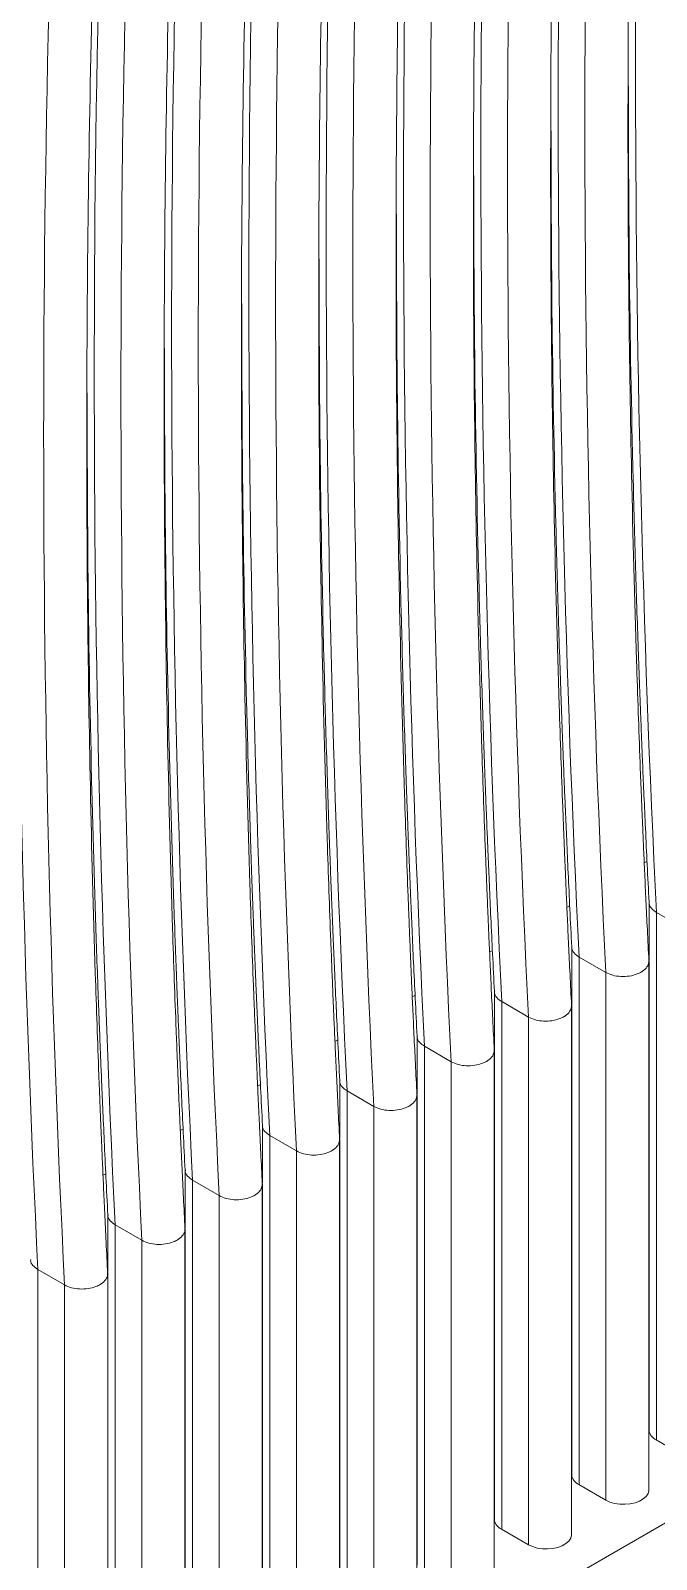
# Model space of a CAD drawing. Header units: millimetres. Extents: x 1601 to 1945, y 1403 to 1645.
# Drawn here: x 1848.94 to 1865.64, y 1533.02 to 1573.79 of the extents above; entities that cross this region are included whole.
import ezdxf

# ---------------------------------------------------------------- set-up
doc = ezdxf.new("R2010")
doc.units = ezdxf.units.MM

msp = doc.modelspace()

# ---------------------------------------------------------------- linework, layer by layer
at = {"lineweight": 20}
for p, q in [((1865.438, 1550.558), (1865.438, 1549.007)), ((1866.347, 1549.868), (1865.635, 1550.279)), ((1865.635, 1550.279), (1865.635, 1536.208)), ((1863.376, 1549.368), (1863.376, 1547.816)), ((1864.285, 1548.677), (1863.573, 1549.088)), ((1863.573, 1549.088), (1863.573, 1535.017)), ((1865.434, 1534.881), (1865.434, 1548.978)), ((1865.438, 1548.985), (1865.438, 1536.44)), ((1864.285, 1548.677), (1864.285, 1534.607)), ((1861.313, 1548.177), (1861.313, 1534.059)), ((1862.222, 1547.486), (1861.511, 1547.897)), ((1861.511, 1547.897), (1861.511, 1533.827)), ((1863.372, 1533.691), (1863.372, 1547.788)), ((1863.376, 1547.794), (1863.376, 1535.249)), ((1862.222, 1547.486), (1862.222, 1533.416)), ((1888.385, 1546.994), (1827.076, 1511.601)), ((1859.251, 1546.986), (1859.251, 1545.435)), ((1860.16, 1546.296), (1859.448, 1546.707)), ((1859.448, 1546.707), (1859.448, 1532.636)), ((1861.31, 1532.5), (1861.31, 1546.597)), ((1860.16, 1546.296), (1860.16, 1532.225)), ((1857.189, 1545.796), (1857.189, 1544.244)), ((1858.098, 1545.105), (1857.386, 1545.516)), ((1857.386, 1545.516), (1857.386, 1531.446)), ((1859.247, 1531.31), (1859.247, 1545.407)), ((1859.251, 1545.413), (1859.251, 1532.868)), ((1858.098, 1545.105), (1858.098, 1531.035)), ((1855.126, 1544.605), (1855.126, 1543.054)), ((1856.035, 1543.915), (1855.323, 1544.326)), ((1855.323, 1544.326), (1855.323, 1530.255)), ((1856.035, 1543.915), (1856.035, 1529.844)), ((1857.185, 1530.119), (1857.185, 1544.216)), ((1857.189, 1544.222), (1857.189, 1531.677)), ((1853.064, 1543.415), (1853.064, 1541.863)), ((1853.973, 1542.724), (1853.261, 1543.135)), ((1853.261, 1543.135), (1853.261, 1529.065)), ((1853.973, 1542.724), (1853.973, 1528.654)), ((1855.122, 1528.928), (1855.122, 1543.025)), ((1855.126, 1543.032), (1855.126, 1530.487)), ((1851.001, 1542.224), (1851.001, 1540.672)), ((1851.91, 1541.533), (1851.199, 1541.944)), ((1851.199, 1541.944), (1851.199, 1527.874)), ((1851.91, 1541.533), (1851.91, 1527.463)), ((1853.06, 1527.738), (1853.06, 1541.835)), ((1853.064, 1541.841), (1853.064, 1529.296)), ((1849.848, 1540.343), (1849.136, 1540.754)), ((1849.136, 1540.754), (1849.136, 1526.683)), ((1850.998, 1526.547), (1850.998, 1540.644)), ((1851.001, 1540.65), (1851.001, 1528.106)), ((1849.848, 1540.343), (1849.848, 1526.272)), ((1866.347, 1535.797), (1865.631, 1536.211)), ((1864.285, 1534.607), (1863.568, 1535.02)), ((1862.222, 1533.416), (1861.506, 1533.83))]:
    msp.add_line(p, q, dxfattribs=at)
at = {"lineweight": 20, "flags": 128}
for points in [[(1865.434, 1536.505), (1865.434, 1536.506), (1865.438, 1536.532)], [(1863.372, 1535.314), (1863.372, 1535.315), (1863.376, 1535.341)], [(1865.434, 1534.881), (1865.433, 1534.861), (1865.411, 1534.781), (1865.361, 1534.705), (1865.284, 1534.637), (1865.185, 1534.579), (1865.067, 1534.535), (1864.935, 1534.506), (1864.796, 1534.493), (1864.656, 1534.498), (1864.52, 1534.519), (1864.394, 1534.555), (1864.285, 1534.607)], [(1861.31, 1534.124), (1861.31, 1534.125), (1861.313, 1534.15)], [(1863.372, 1533.691), (1863.371, 1533.67), (1863.349, 1533.59), (1863.299, 1533.514), (1863.222, 1533.446), (1863.122, 1533.389), (1863.004, 1533.344), (1862.873, 1533.315), (1862.734, 1533.303), (1862.593, 1533.307), (1862.457, 1533.328), (1862.332, 1533.365), (1862.222, 1533.416)]]:
    msp.add_lwpolyline(points, dxfattribs=at)
at = {"lineweight": 20}
for centre, radius, start, end in [((2326.089, 1572.952), 461.012, 177.18089, 182.81911), ((2324.027, 1571.762), 461.011, 177.18089, 182.81911), ((2324.738, 1571.351), 461.011, 177.18089, 182.81911), ((2321.964, 1570.571), 461.012, 177.18089, 182.81911), ((2322.676, 1570.16), 461.012, 177.18089, 182.81911), ((2319.902, 1569.381), 461.012, 177.18089, 182.81911), ((2320.614, 1568.97), 461.012, 177.18089, 182.81911), ((2317.839, 1568.19), 461.012, 177.18089, 182.81911), ((2318.551, 1567.779), 461.012, 177.18089, 182.81911), ((2315.777, 1566.999), 461.012, 177.18089, 182.81911), ((2316.489, 1566.589), 461.012, 177.18089, 182.81911), ((2313.715, 1565.809), 461.011, 177.18089, 182.81911), ((2314.426, 1565.398), 461.011, 177.18089, 182.81911), ((2311.652, 1564.618), 461.012, 177.18089, 182.81911), ((2312.364, 1564.207), 461.012, 177.18089, 182.81911), ((2309.59, 1563.428), 461.012, 177.18089, 182.81911), ((2310.302, 1563.017), 461.012, 177.18089, 182.81911), ((1865.772, 1536.523), 0.342, 189.4189, 245.6093), ((1863.71, 1535.332), 0.342, 189.4184, 245.6097), ((1861.647, 1534.141), 0.342, 189.4185, 245.6097)]:
    msp.add_arc(centre, radius, start, end, dxfattribs=at)
for points, knots in [([(1865.435, 1548.979), (1865.421, 1549.259), (1865.394, 1549.797), (1865.356, 1550.574), (1865.324, 1551.288), (1865.295, 1551.938), (1865.269, 1552.522), (1865.248, 1553.041), (1865.229, 1553.494), (1865.213, 1553.898), (1865.186, 1554.596), (1865.149, 1555.623), (1865.063, 1558.182), (1864.968, 1561.788), (1864.895, 1566.444), (1864.867, 1571.356), (1864.896, 1576.713), (1864.973, 1581.012), (1865.043, 1583.811), (1865.079, 1585.076), (1865.116, 1586.291), (1865.145, 1587.192), (1865.167, 1587.816), (1865.181, 1588.214), (1865.198, 1588.673), (1865.217, 1589.194), (1865.239, 1589.776), (1865.266, 1590.465), (1865.299, 1591.268), (1865.339, 1592.194), (1865.384, 1593.207), (1865.417, 1593.912), (1865.435, 1594.278)], [0, 0, 0, 0, 0.019089, 0.036725, 0.052912, 0.067651, 0.080942, 0.092587, 0.102836, 0.111693, 0.119971, 0.150126, 0.181161, 0.292809, 0.392496, 0.492182, 0.619056, 0.745931, 0.773844, 0.801727, 0.828311, 0.852927, 0.860232, 0.868831, 0.878757, 0.890012, 0.902595, 0.916506, 0.934607, 0.954555, 0.976351, 1, 1, 1, 1]), ([(1863.372, 1547.789), (1863.358, 1548.068), (1863.331, 1548.607), (1863.294, 1549.383), (1863.261, 1550.097), (1863.232, 1550.747), (1863.207, 1551.332), (1863.185, 1551.85), (1863.167, 1552.303), (1863.151, 1552.707), (1863.124, 1553.406), (1863.086, 1554.432), (1863, 1556.992), (1862.905, 1560.597), (1862.832, 1565.253), (1862.804, 1570.166), (1862.834, 1575.522), (1862.91, 1579.821), (1862.981, 1582.621), (1863.016, 1583.885), (1863.053, 1585.101), (1863.083, 1586.001), (1863.105, 1586.625), (1863.119, 1587.023), (1863.135, 1587.482), (1863.154, 1588.003), (1863.177, 1588.586), (1863.204, 1589.274), (1863.237, 1590.077), (1863.276, 1591.003), (1863.322, 1592.016), (1863.355, 1592.721), (1863.372, 1593.088)], [0, 0, 0, 0, 0.019089, 0.036725, 0.052912, 0.067651, 0.080942, 0.092587, 0.102836, 0.111693, 0.119971, 0.150126, 0.181161, 0.292809, 0.392496, 0.492182, 0.619056, 0.745931, 0.773844, 0.801727, 0.828311, 0.852927, 0.860232, 0.868831, 0.878757, 0.890012, 0.902595, 0.916506, 0.934607, 0.954555, 0.976351, 1, 1, 1, 1]), ([(1861.31, 1546.598), (1861.296, 1546.878), (1861.269, 1547.416), (1861.232, 1548.193), (1861.199, 1548.906), (1861.17, 1549.557), (1861.145, 1550.141), (1861.123, 1550.659), (1861.105, 1551.113), (1861.089, 1551.517), (1861.062, 1552.215), (1861.024, 1553.242), (1860.938, 1555.801), (1860.843, 1559.406), (1860.77, 1564.062), (1860.742, 1568.975), (1860.771, 1574.332), (1860.848, 1578.631), (1860.919, 1581.43), (1860.954, 1582.694), (1860.991, 1583.91), (1861.021, 1584.81), (1861.042, 1585.434), (1861.056, 1585.832), (1861.073, 1586.292), (1861.092, 1586.812), (1861.114, 1587.395), (1861.142, 1588.084), (1861.174, 1588.887), (1861.214, 1589.813), (1861.259, 1590.826), (1861.293, 1591.53), (1861.31, 1591.897)], [0, 0, 0, 0, 0.019089, 0.036725, 0.052912, 0.067651, 0.080942, 0.092587, 0.102836, 0.111693, 0.119971, 0.150126, 0.181161, 0.292809, 0.392496, 0.492182, 0.619056, 0.745931, 0.773844, 0.801727, 0.828311, 0.852927, 0.860232, 0.868831, 0.878757, 0.890012, 0.902595, 0.916506, 0.934607, 0.954555, 0.976351, 1, 1, 1, 1]), ([(1859.247, 1545.407), (1859.233, 1545.687), (1859.206, 1546.225), (1859.169, 1547.002), (1859.136, 1547.716), (1859.107, 1548.366), (1859.082, 1548.95), (1859.061, 1549.469), (1859.042, 1549.922), (1859.026, 1550.326), (1858.999, 1551.024), (1858.961, 1552.051), (1858.875, 1554.611), (1858.781, 1558.216), (1858.708, 1562.872), (1858.68, 1567.784), (1858.709, 1573.141), (1858.786, 1577.44), (1858.856, 1580.239), (1858.892, 1581.504), (1858.929, 1582.719), (1858.958, 1583.62), (1858.98, 1584.244), (1858.994, 1584.642), (1859.01, 1585.101), (1859.03, 1585.622), (1859.052, 1586.204), (1859.079, 1586.893), (1859.112, 1587.696), (1859.152, 1588.622), (1859.197, 1589.635), (1859.23, 1590.34), (1859.248, 1590.707)], [0, 0, 0, 0, 0.019089, 0.036725, 0.052912, 0.067651, 0.080942, 0.092587, 0.102836, 0.111693, 0.119971, 0.150126, 0.181161, 0.292809, 0.392496, 0.492182, 0.619056, 0.745931, 0.773844, 0.801727, 0.828311, 0.852927, 0.860232, 0.868831, 0.878757, 0.890012, 0.902595, 0.916506, 0.934607, 0.954555, 0.976351, 1, 1, 1, 1]), ([(1857.185, 1544.217), (1857.171, 1544.497), (1857.144, 1545.035), (1857.107, 1545.812), (1857.074, 1546.525), (1857.045, 1547.176), (1857.02, 1547.76), (1856.998, 1548.278), (1856.98, 1548.732), (1856.964, 1549.136), (1856.937, 1549.834), (1856.899, 1550.861), (1856.813, 1553.42), (1856.718, 1557.025), (1856.645, 1561.681), (1856.617, 1566.594), (1856.647, 1571.951), (1856.723, 1576.249), (1856.794, 1579.049), (1856.829, 1580.313), (1856.866, 1581.529), (1856.896, 1582.429), (1856.917, 1583.053), (1856.931, 1583.451), (1856.948, 1583.91), (1856.967, 1584.431), (1856.99, 1585.014), (1857.017, 1585.703), (1857.05, 1586.506), (1857.089, 1587.432), (1857.134, 1588.444), (1857.168, 1589.149), (1857.185, 1589.516)], [0, 0, 0, 0, 0.0190887, 0.0367255, 0.0529123, 0.0676507, 0.0809416, 0.0925866, 0.1028362, 0.1116929, 0.119971, 0.1501265, 0.1811614, 0.2928095, 0.3924956, 0.4921822, 0.6190563, 0.7459313, 0.7738443, 0.8017271, 0.8283114, 0.8529273, 0.8602324, 0.8688306, 0.8787574, 0.8900124, 0.9025953, 0.9165064, 0.9346073, 0.954555, 0.9763515, 1, 1, 1, 1]), ([(1855.123, 1543.026), (1855.109, 1543.306), (1855.082, 1543.844), (1855.044, 1544.621), (1855.012, 1545.335), (1854.983, 1545.985), (1854.957, 1546.569), (1854.936, 1547.088), (1854.917, 1547.541), (1854.901, 1547.945), (1854.874, 1548.643), (1854.837, 1549.67), (1854.751, 1552.229), (1854.656, 1555.835), (1854.583, 1560.491), (1854.555, 1565.403), (1854.584, 1570.76), (1854.661, 1575.059), (1854.731, 1577.858), (1854.767, 1579.123), (1854.804, 1580.338), (1854.833, 1581.239), (1854.855, 1581.863), (1854.869, 1582.261), (1854.886, 1582.72), (1854.905, 1583.241), (1854.927, 1583.823), (1854.954, 1584.512), (1854.987, 1585.315), (1855.027, 1586.241), (1855.072, 1587.254), (1855.105, 1587.959), (1855.123, 1588.325)], [0, 0, 0, 0, 0.019089, 0.036725, 0.052912, 0.067651, 0.080942, 0.092587, 0.102836, 0.111693, 0.119971, 0.150126, 0.181161, 0.292809, 0.392496, 0.492182, 0.619056, 0.745931, 0.773844, 0.801727, 0.828311, 0.852927, 0.860232, 0.868831, 0.878757, 0.890012, 0.902595, 0.916506, 0.934607, 0.954555, 0.976351, 1, 1, 1, 1]), ([(1853.06, 1541.836), (1853.046, 1542.115), (1853.019, 1542.654), (1852.982, 1543.43), (1852.949, 1544.144), (1852.92, 1544.794), (1852.895, 1545.379), (1852.873, 1545.897), (1852.855, 1546.35), (1852.839, 1546.754), (1852.812, 1547.453), (1852.774, 1548.479), (1852.688, 1551.039), (1852.593, 1554.644), (1852.521, 1559.3), (1852.493, 1564.213), (1852.522, 1569.569), (1852.598, 1573.868), (1852.669, 1576.668), (1852.704, 1577.932), (1852.741, 1579.148), (1852.771, 1580.048), (1852.793, 1580.672), (1852.807, 1581.07), (1852.823, 1581.529), (1852.843, 1582.05), (1852.865, 1582.633), (1852.892, 1583.321), (1852.925, 1584.125), (1852.965, 1585.05), (1853.01, 1586.063), (1853.043, 1586.768), (1853.06, 1587.135)], [0, 0, 0, 0, 0.019089, 0.036725, 0.052912, 0.067651, 0.080942, 0.092587, 0.102836, 0.111693, 0.119971, 0.150126, 0.181161, 0.292809, 0.392496, 0.492182, 0.619056, 0.745931, 0.773844, 0.801727, 0.828311, 0.852927, 0.860232, 0.868831, 0.878757, 0.890012, 0.902595, 0.916506, 0.934607, 0.954555, 0.976351, 1, 1, 1, 1]), ([(1850.998, 1540.645), (1850.984, 1540.925), (1850.957, 1541.463), (1850.92, 1542.24), (1850.887, 1542.953), (1850.858, 1543.604), (1850.833, 1544.188), (1850.811, 1544.706), (1850.793, 1545.16), (1850.777, 1545.564), (1850.75, 1546.262), (1850.712, 1547.289), (1850.626, 1549.848), (1850.531, 1553.453), (1850.458, 1558.109), (1850.43, 1563.022), (1850.459, 1568.379), (1850.536, 1572.678), (1850.607, 1575.477), (1850.642, 1576.741), (1850.679, 1577.957), (1850.709, 1578.857), (1850.73, 1579.481), (1850.744, 1579.879), (1850.761, 1580.339), (1850.78, 1580.859), (1850.802, 1581.442), (1850.83, 1582.131), (1850.863, 1582.934), (1850.902, 1583.86), (1850.947, 1584.873), (1850.981, 1585.577), (1850.998, 1585.944)], [0, 0, 0, 0, 0.019089, 0.036725, 0.052912, 0.067651, 0.080942, 0.092587, 0.102836, 0.111693, 0.119971, 0.150126, 0.181161, 0.292809, 0.392496, 0.492182, 0.619056, 0.745931, 0.773844, 0.801727, 0.828311, 0.852927, 0.860232, 0.868831, 0.878757, 0.890012, 0.902595, 0.916506, 0.934607, 0.954555, 0.976351, 1, 1, 1, 1]), ([(1864.885, 1572.466), (1864.89, 1570.812), (1864.901, 1567.238), (1864.977, 1563.281), (1865.048, 1560.555), (1865.083, 1559.328), (1865.12, 1558.152), (1865.15, 1557.283), (1865.172, 1556.682), (1865.186, 1556.299), (1865.202, 1555.858), (1865.222, 1555.358), (1865.244, 1554.799), (1865.271, 1554.14), (1865.304, 1553.372), (1865.344, 1552.489), (1865.389, 1551.538), (1865.422, 1550.881), (1865.439, 1550.545)], [0, 0, 0, 0, 0.223404, 0.482582, 0.539602, 0.596561, 0.650866, 0.701151, 0.716073, 0.733637, 0.753916, 0.77691, 0.802621, 0.831047, 0.868035, 0.908791, 0.95331, 1, 1, 1, 1]), ([(1862.823, 1571.275), (1862.827, 1569.621), (1862.838, 1566.048), (1862.915, 1562.09), (1862.985, 1559.364), (1863.021, 1558.137), (1863.058, 1556.961), (1863.088, 1556.093), (1863.109, 1555.492), (1863.123, 1555.109), (1863.14, 1554.667), (1863.159, 1554.167), (1863.182, 1553.609), (1863.209, 1552.949), (1863.242, 1552.182), (1863.282, 1551.299), (1863.327, 1550.347), (1863.359, 1549.691), (1863.376, 1549.355)], [0, 0, 0, 0, 0.223404, 0.482582, 0.539602, 0.596561, 0.650866, 0.701151, 0.716073, 0.733637, 0.753916, 0.77691, 0.802621, 0.831047, 0.868035, 0.908791, 0.95331, 1, 1, 1, 1]), ([(1860.76, 1570.085), (1860.765, 1568.43), (1860.776, 1564.857), (1860.852, 1560.9), (1860.923, 1558.174), (1860.958, 1556.947), (1860.996, 1555.771), (1861.025, 1554.902), (1861.047, 1554.301), (1861.061, 1553.918), (1861.078, 1553.477), (1861.097, 1552.977), (1861.119, 1552.418), (1861.147, 1551.759), (1861.18, 1550.991), (1861.219, 1550.108), (1861.264, 1549.157), (1861.297, 1548.5), (1861.314, 1548.164)], [0, 0, 0, 0, 0.223404, 0.482582, 0.539602, 0.596561, 0.650866, 0.701151, 0.716073, 0.733637, 0.753916, 0.77691, 0.802621, 0.831047, 0.868035, 0.908791, 0.95331, 1, 1, 1, 1]), ([(1858.698, 1568.894), (1858.703, 1567.24), (1858.713, 1563.667), (1858.79, 1559.709), (1858.861, 1556.983), (1858.896, 1555.756), (1858.933, 1554.58), (1858.963, 1553.711), (1858.985, 1553.11), (1858.999, 1552.727), (1859.015, 1552.286), (1859.035, 1551.786), (1859.057, 1551.227), (1859.084, 1550.568), (1859.117, 1549.8), (1859.157, 1548.918), (1859.202, 1547.966), (1859.235, 1547.309), (1859.251, 1546.973)], [0, 0, 0, 0, 0.2234035, 0.4825825, 0.5396024, 0.5965607, 0.6508662, 0.7011511, 0.7160734, 0.7336373, 0.7539158, 0.7769102, 0.8026207, 0.831047, 0.8680346, 0.9087906, 0.9533104, 1, 1, 1, 1]), ([(1856.635, 1567.703), (1856.64, 1566.049), (1856.651, 1562.476), (1856.728, 1558.518), (1856.798, 1555.793), (1856.834, 1554.565), (1856.871, 1553.389), (1856.901, 1552.521), (1856.922, 1551.92), (1856.936, 1551.537), (1856.953, 1551.096), (1856.972, 1550.596), (1856.995, 1550.037), (1857.022, 1549.377), (1857.055, 1548.61), (1857.095, 1547.727), (1857.139, 1546.775), (1857.172, 1546.119), (1857.189, 1545.783)], [0, 0, 0, 0, 0.223404, 0.482582, 0.539602, 0.596561, 0.650866, 0.701151, 0.716073, 0.733637, 0.753916, 0.77691, 0.802621, 0.831047, 0.868035, 0.908791, 0.95331, 1, 1, 1, 1]), ([(1854.573, 1566.513), (1854.578, 1564.859), (1854.589, 1561.285), (1854.665, 1557.328), (1854.736, 1554.602), (1854.771, 1553.375), (1854.808, 1552.199), (1854.838, 1551.33), (1854.86, 1550.729), (1854.874, 1550.346), (1854.89, 1549.905), (1854.91, 1549.405), (1854.932, 1548.846), (1854.959, 1548.187), (1854.992, 1547.419), (1855.032, 1546.536), (1855.077, 1545.585), (1855.11, 1544.928), (1855.127, 1544.592)], [0, 0, 0, 0, 0.223404, 0.482582, 0.539602, 0.596561, 0.650866, 0.701151, 0.716073, 0.733637, 0.753916, 0.77691, 0.802621, 0.831047, 0.868035, 0.908791, 0.95331, 1, 1, 1, 1]), ([(1852.511, 1565.322), (1852.515, 1563.668), (1852.526, 1560.095), (1852.603, 1556.137), (1852.673, 1553.411), (1852.709, 1552.184), (1852.746, 1551.008), (1852.776, 1550.14), (1852.797, 1549.539), (1852.811, 1549.156), (1852.828, 1548.714), (1852.847, 1548.214), (1852.87, 1547.656), (1852.897, 1546.996), (1852.93, 1546.229), (1852.97, 1545.346), (1853.015, 1544.394), (1853.047, 1543.738), (1853.064, 1543.402)], [0, 0, 0, 0, 0.223404, 0.482582, 0.539602, 0.596561, 0.650866, 0.701151, 0.716073, 0.733637, 0.753916, 0.77691, 0.802621, 0.831047, 0.868035, 0.908791, 0.95331, 1, 1, 1, 1]), ([(1850.448, 1564.132), (1850.453, 1562.477), (1850.464, 1558.904), (1850.54, 1554.947), (1850.611, 1552.221), (1850.646, 1550.994), (1850.684, 1549.818), (1850.713, 1548.949), (1850.735, 1548.348), (1850.749, 1547.965), (1850.766, 1547.524), (1850.785, 1547.024), (1850.807, 1546.465), (1850.835, 1545.806), (1850.868, 1545.038), (1850.907, 1544.155), (1850.952, 1543.204), (1850.985, 1542.547), (1851.002, 1542.211)], [0, 0, 0, 0, 0.223404, 0.482582, 0.539602, 0.596561, 0.650866, 0.701151, 0.716073, 0.733637, 0.753916, 0.77691, 0.802621, 0.831047, 0.868035, 0.908791, 0.95331, 1, 1, 1, 1]), ([(1865.38, 1551.638), (1865.378, 1551.637), (1865.357, 1551.624), (1865.332, 1551.613), (1865.31, 1551.603)], [0, 0, 0, 0, 0.069857, 1, 1, 1, 1]), ([(1863.317, 1550.447), (1863.316, 1550.446), (1863.295, 1550.433), (1863.27, 1550.423), (1863.247, 1550.413)], [0, 0, 0, 0, 0.0698499, 1, 1, 1, 1]), ([(1865.635, 1550.279), (1865.588, 1550.313), (1865.494, 1550.381), (1865.436, 1550.479), (1865.444, 1550.535), (1865.445, 1550.545)], [0, 0, 0, 0, 0.44774, 0.895472, 1, 1, 1, 1]), ([(1861.255, 1549.257), (1861.253, 1549.256), (1861.232, 1549.243), (1861.208, 1549.232), (1861.185, 1549.222)], [0, 0, 0, 0, 0.069849, 1, 1, 1, 1]), ([(1863.573, 1549.088), (1863.526, 1549.122), (1863.432, 1549.19), (1863.374, 1549.289), (1863.382, 1549.344), (1863.383, 1549.355)], [0, 0, 0, 0, 0.44774, 0.895472, 1, 1, 1, 1]), ([(1865.237, 1548.693), (1865.239, 1548.694), (1865.247, 1548.699), (1865.307, 1548.738), (1865.374, 1548.802), (1865.433, 1548.909), (1865.431, 1548.976), (1865.43, 1549.02)], [0, 0, 0, 0, 0.010518, 0.062513, 0.440913, 0.628075, 1, 1, 1, 1]), ([(1865.237, 1548.693), (1865.236, 1548.692), (1865.2, 1548.67), (1865.102, 1548.622), (1864.915, 1548.573), (1864.686, 1548.562), (1864.461, 1548.594), (1864.344, 1548.649), (1864.285, 1548.677)], [0, 0, 0, 0, 0.005967, 0.141451, 0.356227, 0.570844, 0.78542, 1, 1, 1, 1]), ([(1859.193, 1548.066), (1859.191, 1548.065), (1859.17, 1548.052), (1859.145, 1548.041), (1859.122, 1548.031)], [0, 0, 0, 0, 0.069853, 1, 1, 1, 1]), ([(1861.511, 1547.897), (1861.464, 1547.931), (1861.369, 1548), (1861.311, 1548.098), (1861.319, 1548.153), (1861.321, 1548.164)], [0, 0, 0, 0, 0.44774, 0.895472, 1, 1, 1, 1]), ([(1863.175, 1547.502), (1863.176, 1547.503), (1863.185, 1547.508), (1863.245, 1547.547), (1863.311, 1547.612), (1863.371, 1547.719), (1863.369, 1547.785), (1863.368, 1547.83)], [0, 0, 0, 0, 0.0105175, 0.0625134, 0.4409131, 0.6280753, 1, 1, 1, 1]), ([(1863.175, 1547.502), (1863.173, 1547.501), (1863.138, 1547.48), (1863.039, 1547.432), (1862.852, 1547.382), (1862.623, 1547.371), (1862.399, 1547.403), (1862.281, 1547.459), (1862.222, 1547.486)], [0, 0, 0, 0, 0.005967, 0.141451, 0.356227, 0.570844, 0.78542, 1, 1, 1, 1]), ([(1857.13, 1546.875), (1857.129, 1546.874), (1857.107, 1546.862), (1857.083, 1546.851), (1857.06, 1546.841)], [0, 0, 0, 0, 0.069853, 1, 1, 1, 1]), ([(1859.448, 1546.707), (1859.401, 1546.741), (1859.307, 1546.809), (1859.249, 1546.908), (1859.257, 1546.963), (1859.258, 1546.973)], [0, 0, 0, 0, 0.44774, 0.895472, 1, 1, 1, 1]), ([(1861.112, 1546.311), (1861.114, 1546.312), (1861.123, 1546.318), (1861.183, 1546.357), (1861.249, 1546.421), (1861.308, 1546.528), (1861.306, 1546.595), (1861.305, 1546.639)], [0, 0, 0, 0, 0.010517, 0.062513, 0.440913, 0.628075, 1, 1, 1, 1]), ([(1861.112, 1546.311), (1861.111, 1546.311), (1861.076, 1546.289), (1860.977, 1546.241), (1860.79, 1546.192), (1860.561, 1546.181), (1860.336, 1546.213), (1860.219, 1546.268), (1860.16, 1546.296)], [0, 0, 0, 0, 0.005967, 0.141451, 0.356227, 0.570844, 0.78542, 1, 1, 1, 1]), ([(1855.068, 1545.685), (1855.066, 1545.684), (1855.045, 1545.671), (1855.02, 1545.66), (1854.998, 1545.65)], [0, 0, 0, 0, 0.069853, 1, 1, 1, 1]), ([(1857.386, 1545.516), (1857.339, 1545.55), (1857.245, 1545.618), (1857.186, 1545.717), (1857.194, 1545.772), (1857.196, 1545.783)], [0, 0, 0, 0, 0.44774, 0.895472, 1, 1, 1, 1]), ([(1859.05, 1545.121), (1859.051, 1545.122), (1859.06, 1545.127), (1859.12, 1545.166), (1859.187, 1545.231), (1859.246, 1545.338), (1859.244, 1545.404), (1859.243, 1545.449)], [0, 0, 0, 0, 0.010517, 0.062513, 0.440913, 0.628075, 1, 1, 1, 1]), ([(1859.05, 1545.121), (1859.048, 1545.12), (1859.013, 1545.099), (1858.914, 1545.051), (1858.728, 1545.001), (1858.499, 1544.99), (1858.274, 1545.022), (1858.156, 1545.078), (1858.098, 1545.105)], [0, 0, 0, 0, 0.005967, 0.141451, 0.356227, 0.570844, 0.78542, 1, 1, 1, 1]), ([(1853.005, 1544.494), (1853.004, 1544.493), (1852.983, 1544.48), (1852.958, 1544.47), (1852.935, 1544.46)], [0, 0, 0, 0, 0.0698499, 1, 1, 1, 1]), ([(1855.323, 1544.326), (1855.276, 1544.36), (1855.182, 1544.428), (1855.124, 1544.526), (1855.132, 1544.582), (1855.133, 1544.592)], [0, 0, 0, 0, 0.44774, 0.895472, 1, 1, 1, 1]), ([(1856.988, 1543.93), (1856.986, 1543.929), (1856.951, 1543.908), (1856.852, 1543.86), (1856.665, 1543.81), (1856.436, 1543.799), (1856.212, 1543.832), (1856.094, 1543.887), (1856.035, 1543.915)], [0, 0, 0, 0, 0.005967, 0.141451, 0.356227, 0.570844, 0.78542, 1, 1, 1, 1]), ([(1856.988, 1543.93), (1856.989, 1543.931), (1856.998, 1543.937), (1857.058, 1543.976), (1857.124, 1544.04), (1857.183, 1544.147), (1857.182, 1544.214), (1857.18, 1544.258)], [0, 0, 0, 0, 0.010517, 0.062513, 0.440913, 0.628075, 1, 1, 1, 1]), ([(1850.943, 1543.304), (1850.941, 1543.303), (1850.92, 1543.29), (1850.896, 1543.279), (1850.873, 1543.269)], [0, 0, 0, 0, 0.069856, 1, 1, 1, 1]), ([(1853.261, 1543.135), (1853.214, 1543.169), (1853.12, 1543.237), (1853.062, 1543.336), (1853.07, 1543.391), (1853.071, 1543.402)], [0, 0, 0, 0, 0.44774, 0.895471, 1, 1, 1, 1]), ([(1854.925, 1542.74), (1854.924, 1542.739), (1854.888, 1542.717), (1854.79, 1542.669), (1854.603, 1542.62), (1854.374, 1542.609), (1854.149, 1542.641), (1854.032, 1542.696), (1853.973, 1542.724)], [0, 0, 0, 0, 0.005968, 0.141451, 0.356227, 0.570844, 0.78542, 1, 1, 1, 1]), ([(1854.925, 1542.74), (1854.927, 1542.741), (1854.935, 1542.746), (1854.995, 1542.785), (1855.062, 1542.849), (1855.121, 1542.956), (1855.119, 1543.023), (1855.118, 1543.068)], [0, 0, 0, 0, 0.010517, 0.062513, 0.440912, 0.628075, 1, 1, 1, 1]), ([(1851.199, 1541.944), (1851.152, 1541.978), (1851.057, 1542.047), (1850.999, 1542.145), (1851.007, 1542.201), (1851.009, 1542.211)], [0, 0, 0, 0, 0.44774, 0.895472, 1, 1, 1, 1]), ([(1852.863, 1541.549), (1852.864, 1541.55), (1852.873, 1541.555), (1852.933, 1541.594), (1852.999, 1541.659), (1853.059, 1541.766), (1853.057, 1541.832), (1853.056, 1541.877)], [0, 0, 0, 0, 0.010518, 0.062513, 0.440913, 0.628075, 1, 1, 1, 1]), ([(1852.863, 1541.549), (1852.861, 1541.548), (1852.826, 1541.527), (1852.727, 1541.479), (1852.54, 1541.429), (1852.311, 1541.418), (1852.087, 1541.45), (1851.969, 1541.506), (1851.91, 1541.533)], [0, 0, 0, 0, 0.005967, 0.141451, 0.356227, 0.570844, 0.78542, 1, 1, 1, 1]), ([(1849.136, 1540.754), (1849.089, 1540.788), (1848.995, 1540.856), (1848.937, 1540.955), (1848.945, 1541.01), (1848.946, 1541.02)], [0, 0, 0, 0, 0.44774, 0.895472, 1, 1, 1, 1]), ([(1850.8, 1540.358), (1850.802, 1540.359), (1850.811, 1540.365), (1850.871, 1540.404), (1850.937, 1540.468), (1850.996, 1540.575), (1850.994, 1540.642), (1850.993, 1540.686)], [0, 0, 0, 0, 0.010518, 0.062513, 0.440913, 0.628075, 1, 1, 1, 1]), ([(1850.8, 1540.358), (1850.799, 1540.358), (1850.764, 1540.336), (1850.665, 1540.288), (1850.478, 1540.239), (1850.249, 1540.228), (1850.024, 1540.26), (1849.907, 1540.315), (1849.848, 1540.343)], [0, 0, 0, 0, 0.005968, 0.141452, 0.356227, 0.570844, 0.78542, 1, 1, 1, 1])]:
    msp.add_open_spline(points, degree=3, knots=knots, dxfattribs=at)

doc.saveas('drawing.dxf')
